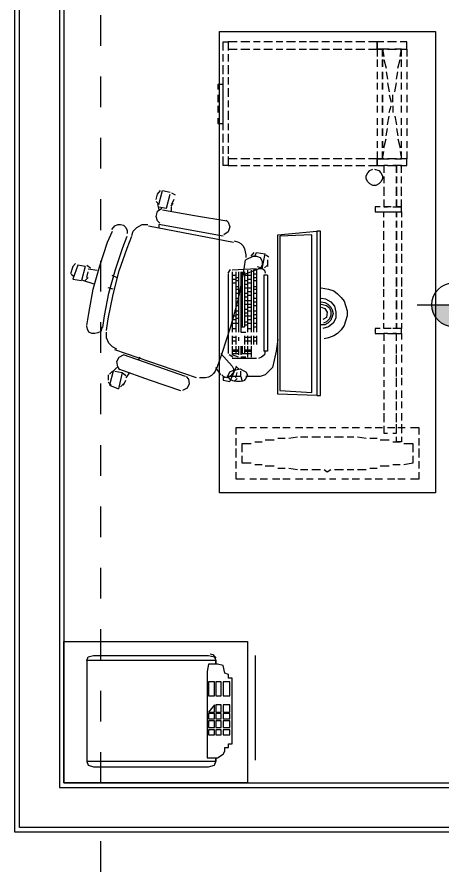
# Model space of a CAD drawing. Header units: metres. Extents: x 349703 to 349913, y 9282546 to 9282694.
# Drawn here: x 349754.849 to 349756.231, y 9282618.232 to 9282621.019 of the extents above; entities that cross this region are included whole.
import ezdxf
from ezdxf.enums import TextEntityAlignment as Align

# ---------------------------------------------------------------- set-up
doc = ezdxf.new("R2010")
doc.units = ezdxf.units.M
doc.header["$LTSCALE"] = 0.25
doc.linetypes.add('01 nivel$0$HIDDEN2', pattern=[0.1875, 0.125, -0.0625])
doc.layers.add('ARQ-FONDO', color=253, linetype='CONTINUOUS', lineweight=9)
doc.styles.add('TM-DIM', font='romans.shx')

# ---------------------------------------------------------------- blocks, each defined once
blk = doc.blocks.new('4H56H6')
at = {"layer": 'ARQ-FONDO', "lineweight": 0}
for points in [[(-115.2012, 105.5872), (-116.7036, 105.5872)], [(-116.7036, 105.5872), (-116.7036, 104.884)], [(-115.2012, 104.884), (-115.2012, 105.5872)], [(-116.6579, 105.5056), (-116.6579, 105.5344)], [(-116.6579, 105.5344), (-116.6364, 105.5344)], [(-116.6244, 105.5344), (-116.6003, 105.5344)], [(-116.6075, 105.5128), (-116.6123, 105.4839)], [(-116.5836, 105.5128), (-116.6075, 105.5128)], [(-116.5883, 105.5344), (-116.5595, 105.5344)], [(-116.5428, 105.5128), (-116.5715, 105.5128)], [(-116.55, 105.5344), (-116.5259, 105.5344)], [(-116.5428, 105.4839), (-116.5428, 105.5128)], [(-116.5139, 105.5344), (-116.4923, 105.5344)], [(-116.4923, 105.5344), (-116.4923, 105.5056)], [(-116.6579, 105.4648), (-116.6579, 105.4888)], [(-116.4923, 105.4888), (-116.4923, 105.4648)], [(-115.638, 105.4936), (-115.6163, 105.4936)], [(-115.638, 105.472), (-115.638, 105.4936)], [(-115.6163, 105.4936), (-115.6163, 105.472)], [(-115.6163, 105.4936), (-115.6163, 105.4767)], [(-115.5924, 105.4936), (-115.6163, 105.4936)], [(-115.5588, 105.4936), (-115.5804, 105.4936)], [(-115.518, 105.4936), (-115.5419, 105.4936)], [(-115.4843, 105.4936), (-115.506, 105.4936)], [(-115.4435, 105.4936), (-115.4652, 105.4936)], [(-115.4076, 105.4936), (-115.4316, 105.4936)], [(-115.3691, 105.4936), (-115.3907, 105.4936)], [(-115.3332, 105.4936), (-115.3571, 105.4936)], [(-115.2924, 105.4936), (-115.3163, 105.4936)], [(-115.2588, 105.4936), (-115.2827, 105.4936)], [(-115.2588, 105.4936), (-115.2348, 105.4936)], [(-115.2588, 105.472), (-115.2588, 105.4936)], [(-115.2588, 105.4767), (-115.2588, 105.4936)], [(-115.2348, 105.4936), (-115.2348, 105.472)], [(-116.6579, 105.4311), (-116.6579, 105.4552)], [(-116.6123, 105.472), (-116.6123, 105.448)], [(-116.538, 105.4767), (-116.538, 105.46)], [(-116.5211, 105.4767), (-116.538, 105.4767)], [(-116.538, 105.448), (-116.538, 105.472)], [(-116.538, 105.46), (-116.5211, 105.46)], [(-116.4803, 105.4767), (-116.5092, 105.4767)], [(-116.5092, 105.448), (-116.5092, 105.46)], [(-116.5092, 105.46), (-116.4851, 105.46)], [(-116.5092, 105.46), (-116.4803, 105.46)], [(-116.4923, 105.4552), (-116.4923, 105.4311)], [(-116.4731, 105.46), (-116.4444, 105.46)], [(-116.4444, 105.4767), (-116.4683, 105.4767)], [(-116.4683, 105.46), (-116.4444, 105.46)], [(-116.4347, 105.46), (-116.4108, 105.46)], [(-116.4059, 105.4767), (-116.4275, 105.4767)], [(-116.4275, 105.46), (-116.4059, 105.46)], [(-116.3987, 105.46), (-116.37, 105.46)], [(-116.37, 105.4767), (-116.3939, 105.4767)], [(-116.3939, 105.46), (-116.37, 105.46)], [(-116.358, 105.46), (-116.3364, 105.46)], [(-116.3291, 105.4767), (-116.3531, 105.4767)], [(-116.3531, 105.46), (-116.3291, 105.46)], [(-116.3244, 105.46), (-116.2955, 105.46)], [(-116.2955, 105.4767), (-116.3195, 105.4767)], [(-116.3195, 105.46), (-116.2955, 105.46)], [(-116.2836, 105.46), (-116.2619, 105.46)], [(-116.2547, 105.4767), (-116.2788, 105.4767)], [(-116.2788, 105.46), (-116.2547, 105.46)], [(-116.25, 105.46), (-116.2211, 105.46)], [(-116.2211, 105.4767), (-116.2427, 105.4767)], [(-116.2427, 105.46), (-116.2211, 105.46)], [(-116.2091, 105.46), (-116.1852, 105.46)], [(-116.1852, 105.4767), (-116.2044, 105.4767)], [(-116.2044, 105.46), (-116.1852, 105.46)], [(-116.1852, 105.4767), (-116.1683, 105.4767)], [(-116.1852, 105.46), (-116.1852, 105.4767)], [(-116.1852, 105.46), (-116.1852, 105.4767)], [(-116.1852, 105.46), (-116.1852, 105.448)], [(-116.1852, 105.4311), (-116.1852, 105.46)], [(-116.1683, 105.4767), (-116.1683, 105.46)], [(-116.1683, 105.4767), (-116.1683, 105.46)], [(-116.1516, 105.4767), (-116.1683, 105.4767)], [(-116.1683, 105.46), (-116.1683, 105.448)], [(-116.1516, 105.46), (-116.1683, 105.46)], [(-116.1683, 105.46), (-116.1516, 105.46)], [(-116.118, 105.4767), (-116.1395, 105.4767)], [(-116.118, 105.46), (-116.1395, 105.46)], [(-116.1395, 105.46), (-116.118, 105.46)], [(-116.0772, 105.4767), (-116.106, 105.4767)], [(-116.0772, 105.46), (-116.106, 105.46)], [(-116.106, 105.46), (-116.0772, 105.46)], [(-116.0411, 105.4767), (-116.0652, 105.4767)], [(-116.0411, 105.46), (-116.0652, 105.46)], [(-116.0652, 105.46), (-116.0411, 105.46)], [(-116.0027, 105.4767), (-116.0316, 105.4767)], [(-116.0027, 105.46), (-116.0316, 105.46)], [(-116.0316, 105.46), (-116.0027, 105.46)], [(-115.9667, 105.4767), (-115.9908, 105.4767)], [(-115.9667, 105.46), (-115.9908, 105.46)], [(-115.9908, 105.46), (-115.9667, 105.46)], [(-115.926, 105.4767), (-115.9547, 105.4767)], [(-115.926, 105.46), (-115.9547, 105.46)], [(-115.9547, 105.46), (-115.926, 105.46)], [(-115.8924, 105.4767), (-115.9163, 105.4767)], [(-115.8924, 105.46), (-115.9163, 105.46)], [(-115.9163, 105.46), (-115.8924, 105.46)], [(-115.8516, 105.4767), (-115.8803, 105.4767)], [(-115.8516, 105.46), (-115.8803, 105.46)], [(-115.8803, 105.46), (-115.8516, 105.46)], [(-115.818, 105.4767), (-115.8396, 105.4767)], [(-115.818, 105.46), (-115.8396, 105.46)], [(-115.8396, 105.46), (-115.818, 105.46)], [(-115.7891, 105.4767), (-115.806, 105.4767)], [(-115.7891, 105.46), (-115.806, 105.46)], [(-115.806, 105.46), (-115.7891, 105.46)], [(-115.7891, 105.4767), (-115.7724, 105.4767)], [(-115.7891, 105.46), (-115.7891, 105.4767)], [(-115.7891, 105.46), (-115.7891, 105.4767)], [(-115.7891, 105.448), (-115.7891, 105.46)], [(-115.7891, 105.4311), (-115.7891, 105.46)], [(-115.7724, 105.4767), (-115.7724, 105.46)], [(-115.7724, 105.46), (-115.7724, 105.4767)], [(-115.7724, 105.4767), (-115.7483, 105.4767)], [(-115.7724, 105.448), (-115.7724, 105.46)], [(-115.7724, 105.46), (-115.7483, 105.46)], [(-115.7483, 105.46), (-115.7724, 105.46)], [(-115.7363, 105.4767), (-115.7075, 105.4767)], [(-115.7363, 105.46), (-115.7075, 105.46)], [(-115.7075, 105.46), (-115.7363, 105.46)], [(-115.6955, 105.4767), (-115.674, 105.4767)], [(-115.6955, 105.46), (-115.674, 105.46)], [(-115.674, 105.46), (-115.6955, 105.46)], [(-115.6619, 105.4767), (-115.638, 105.4767)], [(-115.6619, 105.46), (-115.638, 105.46)], [(-115.638, 105.46), (-115.6619, 105.46)], [(-115.638, 105.4767), (-115.638, 105.46)], [(-115.638, 105.4311), (-115.638, 105.46)], [(-115.638, 105.46), (-115.638, 105.448)], [(-115.6163, 105.4767), (-115.5924, 105.4767)], [(-115.5924, 105.472), (-115.6163, 105.4767)], [(-115.6163, 105.4552), (-115.6163, 105.4767)], [(-115.6163, 105.4767), (-115.5924, 105.4767)], [(-115.6163, 105.46), (-115.6163, 105.4311)], [(-115.5804, 105.4767), (-115.5588, 105.4767)], [(-115.5804, 105.4767), (-115.5588, 105.4767)], [(-115.5516, 105.4648), (-115.5804, 105.472)], [(-115.5419, 105.4767), (-115.518, 105.4767)], [(-115.5419, 105.4767), (-115.518, 105.4767)], [(-115.518, 105.46), (-115.5419, 105.4648)], [(-115.506, 105.4767), (-115.4843, 105.4767)], [(-115.506, 105.4767), (-115.4843, 105.4767)], [(-115.4771, 105.4552), (-115.506, 105.46)], [(-115.4652, 105.4767), (-115.4435, 105.4767)], [(-115.4652, 105.4767), (-115.4435, 105.4767)], [(-115.4316, 105.4767), (-115.4076, 105.4767)], [(-115.4316, 105.4767), (-115.4076, 105.4767)], [(-115.3979, 105.4552), (-115.3691, 105.46)], [(-115.3907, 105.4767), (-115.3691, 105.4767)], [(-115.3907, 105.4767), (-115.3691, 105.4767)], [(-115.3571, 105.4767), (-115.3332, 105.4767)], [(-115.3571, 105.4767), (-115.3332, 105.4767)], [(-115.3571, 105.46), (-115.3332, 105.4648)], [(-115.3212, 105.4648), (-115.2924, 105.472)], [(-115.3163, 105.4767), (-115.2924, 105.4767)], [(-115.3163, 105.4767), (-115.2924, 105.4767)], [(-115.2827, 105.4767), (-115.2588, 105.4767)], [(-115.2827, 105.472), (-115.2588, 105.4767)], [(-115.2827, 105.4767), (-115.2588, 105.4767)], [(-115.2588, 105.4767), (-115.2588, 105.4552)], [(-115.2588, 105.4311), (-115.2588, 105.46)], [(-115.2348, 105.46), (-115.2348, 105.4311)], [(-116.6172, 105.436), (-116.6172, 105.4072)], [(-116.5308, 105.4072), (-116.5308, 105.436)], [(-116.5092, 105.4192), (-116.5092, 105.4311)], [(-116.1852, 105.4311), (-116.1852, 105.4192)], [(-116.1683, 105.4433), (-116.1683, 105.4192)], [(-116.1683, 105.4311), (-116.1683, 105.4192)], [(-115.7891, 105.4192), (-115.7891, 105.4311)], [(-115.7724, 105.4433), (-115.7724, 105.4192)], [(-115.7724, 105.4192), (-115.7724, 105.4311)], [(-115.638, 105.4311), (-115.638, 105.4192)], [(-115.6163, 105.4144), (-115.6163, 105.436)], [(-115.5804, 105.4192), (-115.5516, 105.4264)], [(-115.5419, 105.4264), (-115.518, 105.4311)], [(-115.506, 105.4311), (-115.4771, 105.436)], [(-115.4435, 105.448), (-115.4652, 105.448)], [(-115.4652, 105.436), (-115.4435, 105.4433)], [(-115.4316, 105.448), (-115.4076, 105.448)], [(-115.4076, 105.436), (-115.4316, 105.4433)], [(-115.3691, 105.4311), (-115.3979, 105.436)], [(-115.3332, 105.4264), (-115.3571, 105.4311)], [(-115.2924, 105.4192), (-115.3212, 105.4264)], [(-115.2588, 105.436), (-115.2588, 105.4144)], [(-116.6579, 105.3903), (-116.6579, 105.4144)], [(-116.6244, 105.3975), (-116.6244, 105.3736)], [(-116.5259, 105.3736), (-116.5259, 105.3975)], [(-116.4851, 105.4192), (-116.5092, 105.4192)], [(-116.4923, 105.4144), (-116.4923, 105.3903)], [(-116.4444, 105.4192), (-116.4731, 105.4192)], [(-116.4108, 105.4192), (-116.4347, 105.4192)], [(-116.37, 105.4192), (-116.3987, 105.4192)], [(-116.3364, 105.4192), (-116.358, 105.4192)], [(-116.2955, 105.4192), (-116.3244, 105.4192)], [(-116.2619, 105.4192), (-116.2836, 105.4192)], [(-116.2211, 105.4192), (-116.25, 105.4192)], [(-116.1852, 105.4192), (-116.2091, 105.4192)], [(-116.1852, 105.3903), (-116.1852, 105.4192)], [(-116.1683, 105.4192), (-116.1516, 105.4192)], [(-116.1683, 105.4072), (-116.1683, 105.3903)], [(-116.1395, 105.4192), (-116.118, 105.4192)], [(-116.106, 105.4192), (-116.0772, 105.4192)], [(-116.0652, 105.4192), (-116.0411, 105.4192)], [(-116.0316, 105.4192), (-116.0027, 105.4192)], [(-115.9908, 105.4192), (-115.9667, 105.4192)], [(-115.9547, 105.4192), (-115.926, 105.4192)], [(-115.9163, 105.4192), (-115.8924, 105.4192)], [(-115.8803, 105.4192), (-115.8516, 105.4192)], [(-115.8396, 105.4192), (-115.818, 105.4192)], [(-115.806, 105.4192), (-115.7891, 105.4192)], [(-115.7891, 105.3903), (-115.7891, 105.4192)], [(-115.7483, 105.4192), (-115.7724, 105.4192)], [(-115.7724, 105.4072), (-115.7724, 105.3903)], [(-115.7075, 105.4192), (-115.7363, 105.4192)], [(-115.698, 105.4024), (-115.7027, 105.3928)], [(-115.6907, 105.4096), (-115.698, 105.4024)], [(-115.674, 105.4192), (-115.6955, 105.4192)], [(-115.6811, 105.4144), (-115.6907, 105.4096)], [(-115.6716, 105.4144), (-115.6811, 105.4144)], [(-115.6619, 105.4096), (-115.6716, 105.4144)], [(-115.638, 105.4192), (-115.6619, 105.4192)], [(-115.6547, 105.4024), (-115.6619, 105.4096)], [(-115.6499, 105.388), (-115.6547, 105.4024)], [(-115.6163, 105.4192), (-115.6163, 105.3975), (-115.638, 105.3975), (-115.638, 105.4192)], [(-115.638, 105.3975), (-115.6163, 105.3975)], [(-115.638, 105.3688), (-115.638, 105.3975)], [(-115.6163, 105.4144), (-115.5924, 105.4192)], [(-115.6163, 105.3975), (-115.6163, 105.4144)], [(-115.6163, 105.4144), (-115.5924, 105.4144)], [(-115.5924, 105.4144), (-115.6163, 105.4144)], [(-115.6163, 105.3975), (-115.6163, 105.3688)], [(-115.5924, 105.3975), (-115.6163, 105.3975)], [(-115.5804, 105.4144), (-115.5588, 105.4144)], [(-115.5588, 105.4144), (-115.5804, 105.4144)], [(-115.5588, 105.3975), (-115.5804, 105.3975)], [(-115.5419, 105.4144), (-115.518, 105.4144)], [(-115.518, 105.4144), (-115.5419, 105.4144)], [(-115.518, 105.3975), (-115.5419, 105.3975)], [(-115.506, 105.4144), (-115.4843, 105.4144)], [(-115.4843, 105.4144), (-115.506, 105.4144)], [(-115.4843, 105.3975), (-115.506, 105.3975)], [(-115.4652, 105.4144), (-115.4435, 105.4144)], [(-115.4435, 105.4144), (-115.4652, 105.4144)], [(-115.4435, 105.3975), (-115.4652, 105.3975)], [(-115.4316, 105.4144), (-115.4076, 105.4144)], [(-115.4076, 105.4144), (-115.4316, 105.4144)], [(-115.4076, 105.3975), (-115.4316, 105.3975)], [(-115.3907, 105.4144), (-115.3691, 105.4144)], [(-115.3691, 105.4144), (-115.3907, 105.4144)], [(-115.3691, 105.3975), (-115.3907, 105.3975)], [(-115.3571, 105.4144), (-115.3332, 105.4144)], [(-115.3332, 105.4144), (-115.3571, 105.4144)], [(-115.3332, 105.3975), (-115.3571, 105.3975)], [(-115.3163, 105.4144), (-115.2924, 105.4144)], [(-115.2924, 105.4144), (-115.3163, 105.4144)], [(-115.2924, 105.3975), (-115.3163, 105.3975)], [(-115.2588, 105.4144), (-115.2827, 105.4192)], [(-115.2827, 105.4144), (-115.2588, 105.4144)], [(-115.2588, 105.4144), (-115.2588, 105.3975), (-115.2827, 105.3975)], [(-115.2588, 105.4144), (-115.2827, 105.4144)], [(-115.2348, 105.4192), (-115.2348, 105.3975), (-115.2588, 105.3975), (-115.2588, 105.4192)], [(-115.2588, 105.3975), (-115.2348, 105.3975)], [(-115.2588, 105.3688), (-115.2588, 105.3975)], [(-115.2348, 105.3975), (-115.2348, 105.3688)], [(-116.6579, 105.3569), (-116.6579, 105.3784)], [(-116.4923, 105.3784), (-116.4923, 105.3569)], [(-116.1683, 105.3903), (-116.1852, 105.3903)], [(-115.7724, 105.3903), (-115.7891, 105.3903)], [(-115.7027, 105.3928), (-115.7027, 105.3833)], [(-115.7027, 105.3833), (-115.698, 105.3736)], [(-115.698, 105.3736), (-115.6907, 105.3664)], [(-115.6619, 105.3664), (-115.6547, 105.3736), (-115.6499, 105.3833)], [(-116.6292, 105.3616), (-116.6292, 105.3328)], [(-116.5211, 105.3328), (-116.5259, 105.3616)], [(-115.6907, 105.3664), (-115.6811, 105.3616)], [(-115.6811, 105.3616), (-115.6716, 105.3616)], [(-115.6716, 105.3616), (-115.6619, 105.3664)], [(-115.638, 105.328), (-115.638, 105.3569)], [(-115.6163, 105.3569), (-115.6163, 105.328)], [(-115.2588, 105.328), (-115.2588, 105.3569)], [(-115.2348, 105.3569), (-115.2348, 105.328)], [(-116.6579, 105.316), (-116.6579, 105.34)], [(-116.6292, 105.3208), (-116.6292, 105.2992)], [(-116.5211, 105.2992), (-116.5211, 105.3208)], [(-116.4923, 105.34), (-116.4923, 105.316)], [(-115.638, 105.292), (-115.638, 105.316)], [(-115.6163, 105.316), (-115.6163, 105.292)], [(-115.2588, 105.292), (-115.2588, 105.316)], [(-115.2348, 105.316), (-115.2348, 105.292)], [(-116.6579, 105.2824), (-116.6579, 105.3039)], [(-116.6292, 105.2872), (-116.6292, 105.2583)], [(-116.5211, 105.2583), (-116.5211, 105.2872)], [(-116.4923, 105.3039), (-116.4923, 105.2824)], [(-116.1275, 105.2992), (-116.1444, 105.2944), (-116.1588, 105.2896), (-116.1731, 105.28), (-116.1852, 105.268)], [(-116.1108, 105.2992), (-116.1275, 105.2992)], [(-116.0795, 105.2896), (-116.0939, 105.2944), (-116.1108, 105.2992)], [(-116.0675, 105.28), (-116.0795, 105.2896)], [(-116.6579, 105.2416), (-116.6579, 105.2632)], [(-116.4923, 105.2632), (-116.4923, 105.2416)], [(-116.1852, 105.268), (-116.1924, 105.256)], [(-116.1347, 105.2632), (-116.1516, 105.2536)], [(-116.1252, 105.2632), (-116.1347, 105.2632)], [(-116.1155, 105.2632), (-116.1252, 105.2632)], [(-116.0963, 105.2583), (-116.1155, 105.2632)], [(-116.0819, 105.2464), (-116.0963, 105.2583)], [(-116.0555, 105.268), (-116.0675, 105.28)], [(-116.046, 105.256), (-116.0555, 105.268)], [(-115.638, 105.2536), (-115.638, 105.2824)], [(-115.6163, 105.2824), (-115.6163, 105.2536)], [(-115.2588, 105.2536), (-115.2588, 105.2824)], [(-115.2348, 105.2824), (-115.2348, 105.2536)], [(-116.6292, 105.2464), (-116.6364, 105.2344)], [(-116.6364, 105.2344), (-116.6292, 105.2247)], [(-116.5211, 105.2344), (-116.5211, 105.2464)], [(-116.5211, 105.2247), (-116.5211, 105.2344)], [(-116.1924, 105.256), (-116.1995, 105.2392), (-116.2019, 105.2247)], [(-116.1636, 105.2392), (-116.1683, 105.22)], [(-116.1516, 105.2536), (-116.1636, 105.2392)], [(-116.1516, 105.2369), (-116.1563, 105.2272)], [(-116.1419, 105.2464), (-116.1516, 105.2369)], [(-116.1467, 105.232), (-116.1516, 105.2224)], [(-116.1372, 105.2416), (-116.1467, 105.232)], [(-116.13, 105.2511), (-116.1419, 105.2464)], [(-116.1324, 105.232), (-116.1395, 105.22)], [(-116.1252, 105.2464), (-116.1372, 105.2416)], [(-116.1155, 105.2344), (-116.1324, 105.232)], [(-116.1203, 105.2536), (-116.13, 105.2511)], [(-116.1131, 105.2464), (-116.1252, 105.2464)], [(-116.0988, 105.2464), (-116.1083, 105.2511), (-116.1203, 105.2536)], [(-116.1036, 105.2272), (-116.1155, 105.2344)], [(-116.1011, 105.2416), (-116.1131, 105.2464)], [(-116.0939, 105.232), (-116.1011, 105.2416)], [(-116.0891, 105.2369), (-116.0988, 105.2464)], [(-116.0891, 105.2152), (-116.0939, 105.232)], [(-116.0844, 105.2272), (-116.0891, 105.2369)], [(-116.0724, 105.2296), (-116.0819, 105.2464)], [(-116.0411, 105.2392), (-116.046, 105.256)], [(-116.0363, 105.2152), (-116.0411, 105.2392)], [(-115.638, 105.2175), (-115.638, 105.2416)], [(-115.6163, 105.2416), (-115.6163, 105.2175)], [(-115.2588, 105.2175), (-115.2588, 105.2416)], [(-115.2348, 105.2416), (-115.2348, 105.2175)], [(-116.6579, 105.2056), (-116.6579, 105.2296)], [(-116.6292, 105.2128), (-116.6292, 105.1841)], [(-116.5211, 105.1841), (-116.5211, 105.2128)], [(-116.4923, 105.2296), (-116.4923, 105.2056)], [(-116.3867, 105.2008), (-116.3867, 105.2128)], [(-116.3867, 105.2128), (-115.8516, 105.2128), (-115.8516, 105.2008)], [(-116.1563, 105.2272), (-116.1563, 105.2152)], [(-116.0988, 105.2152), (-116.1036, 105.2272)], [(-116.0819, 105.2152), (-116.0844, 105.2272)], [(-116.0699, 105.2152), (-116.0724, 105.2296)], [(-115.638, 105.1768), (-115.638, 105.2056)], [(-115.6163, 105.2056), (-115.6163, 105.1768)], [(-115.2588, 105.1768), (-115.2588, 105.2056)], [(-115.2348, 105.2056), (-115.2348, 105.1768)], [(-116.6579, 105.1672), (-116.6579, 105.1888)], [(-116.4923, 105.1888), (-116.4923, 105.1672)], [(-116.3867, 105.2008), (-116.3819, 105.0736)], [(-115.8516, 105.2008), (-116.3867, 105.2008)], [(-115.8516, 105.2008), (-116.3867, 105.2008)], [(-116.3772, 105.1841), (-115.8635, 105.1841)], [(-116.37, 105.0808), (-116.3772, 105.1841)], [(-115.8635, 105.1841), (-115.8683, 105.0808)], [(-115.8635, 105.0736), (-115.8516, 105.2008)], [(-116.6579, 105.1311), (-116.6579, 105.1552)], [(-116.6292, 105.172), (-116.6292, 105.148)], [(-116.5211, 105.148), (-116.5211, 105.172)], [(-116.4923, 105.1552), (-116.4923, 105.1311)], [(-115.638, 105.1432), (-115.638, 105.1672)], [(-115.6163, 105.1672), (-115.6163, 105.1432)], [(-115.2588, 105.1432), (-115.2588, 105.1672)], [(-115.2348, 105.1672), (-115.2348, 105.1432)], [(-116.6292, 105.1383), (-116.6244, 105.1096)], [(-116.5259, 105.1096), (-116.5211, 105.1383)], [(-115.638, 105.1024), (-115.638, 105.1311)], [(-115.6163, 105.1311), (-115.6163, 105.1024)], [(-115.2588, 105.1024), (-115.2588, 105.1311)], [(-115.2348, 105.1311), (-115.2348, 105.1024)], [(-116.6579, 105.0905), (-116.6579, 105.1144)], [(-116.6244, 105.0977), (-116.6244, 105.0736)], [(-116.5259, 105.0736), (-116.5259, 105.0977)], [(-116.4923, 105.1144), (-116.4923, 105.0905)], [(-116.6579, 105.0568), (-116.6579, 105.0808)], [(-116.4923, 105.0808), (-116.4923, 105.0568)], [(-116.3819, 105.0736), (-115.8635, 105.0736)], [(-115.8683, 105.0808), (-116.37, 105.0808)], [(-116.2044, 105.0736), (-116.2427, 105.0688), (-116.2716, 105.0616)], [(-115.638, 105.0688), (-115.638, 105.0905)], [(-115.6163, 105.0905), (-115.6163, 105.0688)], [(-115.2588, 105.0688), (-115.2588, 105.0905)], [(-115.2348, 105.0905), (-115.2348, 105.0688)], [(-116.6579, 105.016), (-116.6579, 105.04)], [(-116.6172, 105.0616), (-116.6172, 105.0328)], [(-116.5308, 105.0328), (-116.5308, 105.0616)], [(-116.4923, 105.04), (-116.4923, 105.016)], [(-116.3075, 105.0447), (-116.3195, 105.0328)], [(-116.2955, 105.0568), (-116.3075, 105.0447)], [(-116.2716, 105.0616), (-116.2955, 105.0568)], [(-116.2427, 105.04), (-116.2427, 105.028)], [(-115.9955, 105.04), (-116.2427, 105.04)], [(-115.9955, 105.04), (-115.9955, 105.028)], [(-115.9619, 105.04), (-115.9716, 105.0304)], [(-115.9452, 105.04), (-115.9667, 105.04)], [(-115.9283, 105.0352), (-115.9355, 105.0447)], [(-115.638, 105.028), (-115.638, 105.0568)], [(-115.6163, 105.0568), (-115.6163, 105.028)], [(-115.2588, 105.028), (-115.2588, 105.0568)], [(-115.2348, 105.0568), (-115.2348, 105.028)], [(-116.6123, 105.0232), (-116.6123, 104.9992)], [(-116.538, 104.9992), (-116.538, 105.0232)], [(-116.3195, 105.0328), (-116.3244, 105.016)], [(-116.3244, 105.016), (-116.3244, 104.9872)], [(-116.2619, 105.0208), (-116.2667, 105.0113)], [(-116.2547, 105.0304), (-116.2619, 105.0208)], [(-116.2403, 105.0328), (-116.2547, 105.0304)], [(-115.9955, 105.028), (-116.2427, 105.028)], [(-115.9955, 104.9583), (-115.9739, 105.0113)], [(-115.9788, 105.0304), (-115.9883, 105.0328)], [(-115.9716, 105.0208), (-115.9788, 105.0304)], [(-115.9739, 105.0232), (-115.926, 105.0328)], [(-115.9619, 105.0232), (-115.9739, 105.016)], [(-115.9739, 105.0232), (-115.9739, 105.0113)], [(-115.9667, 105.0064), (-115.9716, 105.0208)], [(-115.9499, 105.0232), (-115.9619, 105.0232)], [(-115.9332, 105.0041), (-115.938, 105.016), (-115.9499, 105.0232)], [(-115.9211, 105.0041), (-115.926, 105.0328)], [(-115.638, 104.9944), (-115.638, 105.016)], [(-115.6163, 105.016), (-115.6163, 104.9944)], [(-115.2588, 104.9944), (-115.2588, 105.016)], [(-115.2348, 105.016), (-115.2348, 104.9944)], [(-116.6579, 104.9824), (-116.6579, 105.0041)], [(-116.6075, 104.9872), (-116.6075, 104.9583)], [(-116.5428, 104.9583), (-116.5428, 104.9872)], [(-116.4923, 105.0041), (-116.4923, 104.9824)], [(-116.3244, 104.9872), (-116.3244, 104.9704)], [(-116.2667, 105.0041), (-116.2667, 104.9249)], [(-116.2259, 104.9872), (-116.2619, 104.9872)], [(-116.25, 104.9752), (-116.25, 104.9872)], [(-116.2427, 104.9752), (-116.2427, 104.9872)], [(-116.238, 104.9752), (-116.238, 104.9872)], [(-116.1924, 105.0041), (-116.2211, 105.0041)], [(-116.1924, 104.9944), (-116.2211, 104.9944)], [(-116.1924, 104.9872), (-116.2211, 104.9872)], [(-116.2091, 104.9944), (-116.2091, 105.0041)], [(-116.2091, 104.9752), (-116.2091, 104.9872)], [(-116.1972, 104.9944), (-116.1972, 105.0041)], [(-116.1972, 104.9752), (-116.1972, 104.9872)], [(-115.9788, 105.0041), (-116.1803, 105.0041)], [(-115.9788, 104.9944), (-116.1803, 104.9944)], [(-115.9788, 104.9872), (-116.1803, 104.9872)], [(-116.1683, 104.9752), (-116.1683, 104.9872)], [(-116.1636, 104.9944), (-116.1636, 105.0041)], [(-116.1516, 104.9944), (-116.1516, 105.0041)], [(-116.1516, 104.9752), (-116.1516, 104.9872)], [(-116.1395, 104.9752), (-116.1395, 104.9872)], [(-116.1347, 104.9944), (-116.1347, 105.0041)], [(-116.1275, 104.9752), (-116.1275, 104.9872)], [(-116.1227, 104.9944), (-116.1227, 105.0041)], [(-116.1108, 104.9944), (-116.1108, 105.0041)], [(-116.1108, 104.9752), (-116.1108, 104.9872)], [(-116.0988, 104.9752), (-116.0988, 104.9872)], [(-116.0939, 104.9944), (-116.0939, 105.0041)], [(-116.0891, 104.9752), (-116.0891, 104.9872)], [(-116.0819, 104.9944), (-116.0819, 105.0041)], [(-116.0772, 104.9752), (-116.0772, 104.9872)], [(-116.0699, 104.9944), (-116.0699, 105.0041)], [(-116.0603, 104.9752), (-116.0603, 104.9872)], [(-116.0531, 104.9944), (-116.0531, 105.0041)], [(-116.0483, 104.9752), (-116.0483, 104.9872)], [(-116.0411, 104.9944), (-116.0411, 105.0041)], [(-116.0363, 104.9752), (-116.0363, 104.9872)], [(-116.0316, 104.9944), (-116.0316, 105.0041)], [(-116.0196, 104.9752), (-116.0196, 104.9872)], [(-116.0124, 104.9944), (-116.0124, 105.0041)], [(-116.0075, 104.9752), (-116.0075, 104.9872)], [(-116.0027, 104.9944), (-116.0027, 105.0041)], [(-115.9955, 104.9752), (-115.9955, 104.9872)], [(-115.9908, 104.9944), (-115.9908, 105.0041)], [(-115.9788, 105.0041), (-115.9788, 104.9944)], [(-115.9739, 105.0041), (-115.9788, 104.9249)], [(-115.9332, 104.9944), (-115.9452, 104.9704)], [(-115.9332, 104.9944), (-115.9332, 105.0041)], [(-115.9332, 104.9992), (-115.9211, 105.0041)], [(-115.9332, 104.9872), (-115.9211, 104.9968)], [(-115.638, 104.9536), (-115.638, 104.9824)], [(-115.6163, 104.9824), (-115.6163, 104.9536)], [(-115.2588, 104.9536), (-115.2588, 104.9824)], [(-115.2348, 104.9824), (-115.2348, 104.9536)], [(-116.6579, 104.9368), (-116.6579, 104.9655)], [(-116.6075, 104.9583), (-116.5836, 104.9583)], [(-116.5715, 104.9583), (-116.5428, 104.9583)], [(-116.4923, 104.9655), (-116.4923, 104.9368)], [(-116.3387, 104.9632), (-116.3411, 104.9513)], [(-116.3244, 104.9536), (-116.3411, 104.9583)], [(-116.3316, 104.9704), (-116.3387, 104.9632)], [(-116.3195, 104.9752), (-116.3316, 104.9704)], [(-116.3244, 104.9536), (-116.3244, 104.908)], [(-116.3244, 104.9536), (-116.3075, 104.9536)], [(-116.3052, 104.9608), (-116.31, 104.9704), (-116.3195, 104.9752)], [(-116.3003, 104.9513), (-116.3052, 104.9608)], [(-116.2259, 104.9752), (-116.2619, 104.9752)], [(-116.2259, 104.9752), (-116.2619, 104.9752)], [(-116.2619, 104.9704), (-116.2619, 104.9536)], [(-116.2259, 104.9536), (-116.2547, 104.9536)], [(-116.25, 104.9536), (-116.25, 104.9752)], [(-116.2259, 104.9655), (-116.25, 104.9655)], [(-116.2259, 104.9583), (-116.25, 104.9583)], [(-116.2427, 104.9655), (-116.2427, 104.9752)], [(-116.238, 104.9655), (-116.238, 104.9752)], [(-116.1924, 104.9752), (-116.2211, 104.9752)], [(-116.1924, 104.9752), (-116.2211, 104.9752)], [(-116.1924, 104.9655), (-116.2211, 104.9655)], [(-116.2091, 104.9655), (-116.2091, 104.9752)], [(-116.1972, 104.9655), (-116.1972, 104.9752)], [(-115.9788, 104.9752), (-116.1803, 104.9752)], [(-115.9788, 104.9752), (-116.1803, 104.9752)], [(-116.1803, 104.9536), (-116.1803, 104.9704)], [(-115.9836, 104.9536), (-116.1803, 104.9536)], [(-116.1636, 104.9536), (-116.1636, 104.9655)], [(-115.9836, 104.9655), (-116.1636, 104.9655)], [(-115.9836, 104.9583), (-116.1636, 104.9583)], [(-116.1563, 104.9655), (-116.1563, 104.9752)], [(-116.1467, 104.9655), (-116.1467, 104.9752)], [(-116.1275, 104.9655), (-116.1275, 104.9752)], [(-116.118, 104.9655), (-116.118, 104.9752)], [(-116.106, 104.9655), (-116.106, 104.9752)], [(-116.0891, 104.9655), (-116.0891, 104.9752)], [(-116.0772, 104.9655), (-116.0772, 104.9752)], [(-115.9883, 104.9608), (-116.0772, 104.944)], [(-116.0652, 104.9655), (-116.0652, 104.9752)], [(-116.0531, 104.9655), (-116.0531, 104.9752)], [(-116.0363, 104.9655), (-116.0363, 104.9752)], [(-116.0244, 104.9655), (-116.0244, 104.9752)], [(-116.0124, 104.9655), (-116.0124, 104.9752)], [(-115.9955, 104.9655), (-115.9955, 104.9752)], [(-115.9452, 104.968), (-115.9883, 104.9608)], [(-115.9283, 104.9704), (-115.938, 104.9704)], [(-115.9188, 104.968), (-115.9283, 104.9704)], [(-115.9091, 104.9655), (-115.9188, 104.968)], [(-115.8996, 104.9608), (-115.9091, 104.9655)], [(-115.8924, 104.9536), (-115.8996, 104.9608)], [(-115.8875, 104.9464), (-115.8924, 104.9536)], [(-116.6364, 104.9368), (-116.6579, 104.9368)], [(-116.6003, 104.9368), (-116.6244, 104.9368)], [(-116.5595, 104.9368), (-116.5883, 104.9368)], [(-116.5259, 104.9368), (-116.55, 104.9368)], [(-116.4923, 104.9368), (-116.5139, 104.9368)], [(-116.3411, 104.9513), (-116.3411, 104.9392)], [(-116.3316, 104.9416), (-116.3411, 104.9319)], [(-116.3411, 104.9392), (-116.3387, 104.9272)], [(-116.2955, 104.9368), (-116.3411, 104.9177)], [(-116.3387, 104.9272), (-116.3339, 104.9177)], [(-116.3291, 104.9368), (-116.3123, 104.9416)], [(-116.3123, 104.9296), (-116.3244, 104.9177)], [(-116.3003, 104.9296), (-116.3123, 104.9296)], [(-116.31, 104.9177), (-116.3052, 104.9272)], [(-116.3052, 104.9272), (-116.3027, 104.9368), (-116.3003, 104.9513)], [(-116.2908, 104.9368), (-116.3003, 104.9464)], [(-116.2908, 104.9249), (-116.3003, 104.9296)], [(-116.25, 104.8888), (-116.2908, 104.9249)], [(-116.2619, 104.9464), (-116.2547, 104.9249)], [(-116.2619, 104.9272), (-116.2547, 104.9152)], [(-116.2259, 104.9464), (-116.2547, 104.9464)], [(-116.2259, 104.9249), (-116.2547, 104.9249)], [(-116.25, 104.9249), (-116.25, 104.9464)], [(-116.2259, 104.9368), (-116.25, 104.9368)], [(-116.2259, 104.9368), (-116.25, 104.9368)], [(-116.2427, 104.9368), (-116.2427, 104.9464)], [(-116.2427, 104.9249), (-116.2427, 104.9368)], [(-116.238, 104.9368), (-116.238, 104.9464)], [(-116.238, 104.9249), (-116.238, 104.9368)], [(-116.1924, 104.9368), (-116.2211, 104.9368)], [(-116.1924, 104.9249), (-116.2211, 104.9249)], [(-116.1972, 104.9464), (-116.2091, 104.9464)], [(-116.2091, 104.9249), (-116.2091, 104.9368)], [(-116.1972, 104.9368), (-116.2091, 104.9368)], [(-116.1972, 104.9249), (-116.1972, 104.9368)], [(-115.9836, 104.9464), (-116.1803, 104.9464)], [(-115.9836, 104.9368), (-116.1803, 104.9368)], [(-115.9836, 104.9368), (-116.1803, 104.9368)], [(-115.9836, 104.9249), (-116.1803, 104.9249)], [(-116.1683, 104.9249), (-116.1683, 104.9368)], [(-116.0772, 104.944), (-116.1636, 104.92)], [(-116.1516, 104.9368), (-116.1516, 104.9464)], [(-116.1516, 104.9249), (-116.1516, 104.9368)], [(-116.1395, 104.9249), (-116.1395, 104.9368)], [(-116.1347, 104.9368), (-116.1347, 104.9464)], [(-116.1275, 104.9249), (-116.1275, 104.9368)], [(-116.1227, 104.9368), (-116.1227, 104.9464)], [(-116.1108, 104.9368), (-116.1108, 104.9464)], [(-116.0939, 104.9368), (-116.0939, 104.9464)], [(-116.0819, 104.9368), (-116.0819, 104.9464)], [(-116.0699, 104.9368), (-116.0699, 104.9464)], [(-116.0531, 104.9368), (-116.0531, 104.9464)], [(-116.0411, 104.9368), (-116.0411, 104.9464)], [(-116.0316, 104.9368), (-116.0316, 104.9464)], [(-116.0196, 104.9249), (-116.0196, 104.9368)], [(-116.0124, 104.9368), (-116.0124, 104.9464)], [(-116.0075, 104.9249), (-116.0075, 104.9368)], [(-116.0027, 104.9368), (-116.0027, 104.9464)], [(-115.9955, 104.9249), (-115.9955, 104.9368)], [(-115.8827, 104.9319), (-115.8875, 104.9464)], [(-115.8347, 104.6536), (-115.8875, 104.9296)], [(-115.638, 104.9128), (-115.638, 104.9416)], [(-115.6163, 104.9416), (-115.6163, 104.9128)], [(-115.2588, 104.9128), (-115.2588, 104.9416)], [(-115.2348, 104.9416), (-115.2348, 104.9128)], [(-116.3364, 104.896), (-116.3411, 104.9177)], [(-116.3244, 104.896), (-116.3364, 104.896)], [(-116.3339, 104.9177), (-116.3244, 104.9128)], [(-116.3244, 104.9177), (-116.3291, 104.908)], [(-116.3291, 104.908), (-116.3244, 104.896)], [(-116.3291, 104.9008), (-116.3195, 104.8913)], [(-116.3219, 104.9128), (-116.31, 104.9177)], [(-116.1636, 104.92), (-116.25, 104.8913)], [(-115.9908, 104.9128), (-116.25, 104.9128)], [(-115.9883, 104.9128), (-115.9763, 104.92)], [(-115.8683, 104.896), (-115.8299, 104.6872)], [(-115.8539, 104.9128), (-115.8635, 104.8985)], [(-115.8371, 104.9177), (-115.8539, 104.9128)], [(-115.8227, 104.9128), (-115.8371, 104.9177)], [(-115.8155, 104.9055), (-115.8227, 104.9128)], [(-115.8011, 104.8024), (-115.818, 104.908)], [(-115.638, 104.9128), (-115.638, 104.896)], [(-115.6091, 104.9128), (-115.638, 104.9128)], [(-115.6163, 104.9128), (-115.638, 104.9128)], [(-115.638, 104.896), (-115.6091, 104.896)], [(-115.5755, 104.9128), (-115.5996, 104.9128)], [(-115.5996, 104.896), (-115.5755, 104.896)], [(-115.5347, 104.9128), (-115.5635, 104.9128)], [(-115.5635, 104.896), (-115.5347, 104.896)], [(-115.5012, 104.9128), (-115.5227, 104.9128)], [(-115.5227, 104.896), (-115.5012, 104.896)], [(-115.5012, 104.8791), (-115.5012, 104.896)], [(-115.5012, 104.896), (-115.4771, 104.896)], [(-115.4604, 104.9128), (-115.4891, 104.9128)], [(-115.4891, 104.896), (-115.4604, 104.896)], [(-115.4652, 104.896), (-115.4363, 104.896)], [(-115.4268, 104.9128), (-115.4483, 104.9128)], [(-115.4483, 104.896), (-115.4268, 104.896)], [(-115.4363, 104.896), (-115.4076, 104.896)], [(-115.386, 104.9128), (-115.4148, 104.9128)], [(-115.4148, 104.896), (-115.386, 104.896)], [(-115.3979, 104.896), (-115.374, 104.896)], [(-115.3499, 104.9128), (-115.374, 104.9128)], [(-115.374, 104.896), (-115.3499, 104.896)], [(-115.374, 104.896), (-115.374, 104.8791)], [(-115.3115, 104.9128), (-115.3404, 104.9128)], [(-115.3404, 104.896), (-115.3115, 104.896)], [(-115.2755, 104.9128), (-115.2996, 104.9128)], [(-115.2996, 104.896), (-115.2755, 104.896)], [(-115.2348, 104.9128), (-115.2635, 104.9128)], [(-115.2635, 104.896), (-115.2348, 104.896)], [(-115.2348, 104.9128), (-115.2588, 104.9128)], [(-115.2348, 104.896), (-115.2348, 104.9128)], [(-116.7036, 104.884), (-115.2012, 104.884)], [(-116.3075, 104.8696), (-116.3147, 104.8649), (-116.3219, 104.8577)], [(-116.3195, 104.8888), (-116.2955, 104.8719)], [(-116.2931, 104.8768), (-116.3075, 104.8696)], [(-116.25, 104.8913), (-116.2931, 104.8768)], [(-115.4843, 104.8791), (-115.5012, 104.8791)], [(-115.4435, 104.8791), (-115.4652, 104.8791)], [(-115.4076, 104.8791), (-115.4316, 104.8791)], [(-115.374, 104.8791), (-115.3907, 104.8791)], [(-116.3267, 104.848), (-116.3291, 104.8385)], [(-116.3219, 104.8577), (-116.3267, 104.848)], [(-116.3291, 104.8385), (-116.3291, 104.8288), (-116.3291, 104.8191)], [(-116.3483, 104.7855), (-116.3628, 104.7785)], [(-116.3339, 104.7832), (-116.3483, 104.7855)], [(-116.3291, 104.8096), (-116.238, 104.5432)], [(-115.7819, 104.6991), (-115.8011, 104.8024)], [(-116.3628, 104.7785), (-116.37, 104.764)], [(-116.3364, 104.6585), (-116.37, 104.7568)], [(-116.3244, 104.776), (-116.3339, 104.7832)], [(-116.3244, 104.7736), (-116.2547, 104.5721)], [(-115.7604, 104.7327), (-115.7699, 104.7257)], [(-115.7483, 104.7352), (-115.7652, 104.728)], [(-115.7268, 104.728), (-115.7339, 104.74)], [(-115.7891, 104.728), (-115.7724, 104.728)], [(-115.7771, 104.7113), (-115.7316, 104.7232)], [(-115.7724, 104.6872), (-115.7771, 104.7113)], [(-115.7196, 104.6991), (-115.7244, 104.7232)], [(-115.8299, 104.6872), (-115.8396, 104.6872)], [(-115.8252, 104.6896), (-115.818, 104.6824)], [(-115.818, 104.6824), (-115.8035, 104.6776)], [(-115.8035, 104.6776), (-115.7868, 104.6824)], [(-115.7868, 104.6824), (-115.7771, 104.6968)], [(-115.7652, 104.6824), (-115.7819, 104.6872)], [(-115.7652, 104.6872), (-115.7196, 104.6991)], [(-115.7652, 104.6872), (-115.7555, 104.6776)], [(-115.7483, 104.6776), (-115.7316, 104.6824)], [(-115.7316, 104.6824), (-115.7196, 104.6921)], [(-116.3003, 104.5552), (-116.3364, 104.6585)], [(-115.8516, 104.6032), (-115.8396, 104.6152), (-115.8299, 104.6321), (-115.8299, 104.6512)], [(-116.2619, 104.6249), (-116.2716, 104.62)], [(-116.3123, 104.5912), (-116.3291, 104.5793)], [(-115.9811, 104.5576), (-115.9067, 104.584), (-115.8683, 104.5985)], [(-115.866, 104.5985), (-115.8516, 104.6032)], [(-116.3123, 104.5672), (-116.3652, 104.5552)], [(-116.3483, 104.5721), (-116.358, 104.5624)], [(-116.3531, 104.5721), (-116.3364, 104.5793)], [(-116.3123, 104.5672), (-116.3219, 104.5793)], [(-116.3075, 104.5432), (-116.3123, 104.5672)], [(-116.2619, 104.5576), (-116.2547, 104.5721)], [(-115.9763, 104.5457), (-115.9044, 104.5696)], [(-115.9044, 104.5696), (-115.8683, 104.584)], [(-115.8491, 104.584), (-115.8588, 104.584)], [(-115.8396, 104.5793), (-115.8491, 104.584)], [(-115.8324, 104.5721), (-115.8396, 104.5793)], [(-115.8299, 104.5624), (-115.8324, 104.5721)], [(-115.8299, 104.5529), (-115.8299, 104.5624)], [(-116.3531, 104.5263), (-116.3652, 104.5552)], [(-116.3075, 104.5385), (-116.3531, 104.5263)], [(-116.3172, 104.5263), (-116.3075, 104.536)], [(-116.3075, 104.5385), (-116.2955, 104.5504)], [(-116.3027, 104.56), (-116.2931, 104.5529)], [(-116.2931, 104.5529), (-116.2764, 104.5504)], [(-116.2764, 104.5504), (-116.2619, 104.5576)], [(-116.2355, 104.5504), (-116.2283, 104.536)], [(-116.2283, 104.536), (-116.2163, 104.524)], [(-116.1372, 104.5216), (-116.058, 104.5385)], [(-116.058, 104.5385), (-115.9811, 104.5576)], [(-116.0531, 104.524), (-115.9763, 104.5457)], [(-116.0411, 104.5385), (-116.0363, 104.5216)], [(-115.9955, 104.5336), (-116.0027, 104.5504)], [(-115.8875, 104.5193), (-115.8516, 104.536)], [(-115.8468, 104.5336), (-115.8347, 104.5432)], [(-115.8347, 104.5432), (-115.8299, 104.5529)], [(-116.3531, 104.5312), (-116.3436, 104.5216)], [(-116.3195, 104.5216), (-116.3364, 104.5216)], [(-116.2163, 104.524), (-116.1995, 104.5168)], [(-116.1995, 104.5168), (-116.1803, 104.5168)], [(-116.1755, 104.5168), (-116.1372, 104.5216)], [(-116.1659, 104.5048), (-116.1275, 104.5096)], [(-116.1275, 104.5096), (-116.0531, 104.524)], [(-115.9644, 104.4952), (-115.8875, 104.5193)], [(-116.1827, 104.488), (-116.1852, 104.4785)], [(-116.1852, 104.4785), (-116.1852, 104.4688)], [(-116.178, 104.4976), (-116.1827, 104.488)], [(-116.1636, 104.5024), (-116.178, 104.4976)], [(-116.0411, 104.4736), (-115.9644, 104.4952)], [(-115.9739, 104.4568), (-115.9788, 104.4857)], [(-116.1852, 104.4688), (-116.1803, 104.4593)], [(-116.1803, 104.4593), (-116.1708, 104.4544), (-116.1611, 104.4521)], [(-116.1588, 104.4521), (-116.1203, 104.4593)], [(-116.1203, 104.4593), (-116.0411, 104.4736)], [(-116.0244, 104.476), (-116.0124, 104.4399)], [(-116.0027, 104.4568), (-116.0124, 104.4472)], [(-116.0027, 104.4521), (-115.9836, 104.4568)], [(-115.9619, 104.4521), (-115.9716, 104.464)], [(-115.9667, 104.4472), (-116.0124, 104.4352)], [(-116.0075, 104.4065), (-116.0124, 104.4352)], [(-115.9619, 104.4232), (-116.0075, 104.4065)], [(-115.9667, 104.4472), (-115.9619, 104.4232)], [(-116.0003, 104.4112), (-115.9931, 104.4016)], [(-115.9667, 104.4065), (-115.9908, 104.3993)], [(-115.9667, 104.4065), (-115.9572, 104.416)]]:
    blk.add_lwpolyline(points, dxfattribs=at)
blk = doc.blocks.new('SZRTHHT')
at = {"layer": 'ARQ-FONDO', "lineweight": 0}
for points in [[(-114.6251, 104.7521), (-114.966, 104.7521)], [(-114.5795, 104.728), (-115.0404, 104.728)], [(-115.0404, 104.728), (-115.0404, 104.1304), (-114.5795, 104.1304)], [(-114.5795, 104.1304), (-114.5795, 104.728)], [(-114.9132, 104.6657), (-114.9132, 104.6776)], [(-114.9132, 104.6776), (-114.9012, 104.6776)], [(-114.9012, 104.6776), (-114.8843, 104.6776)], [(-114.8843, 104.6776), (-114.8028, 104.6776)], [(-114.8028, 104.6776), (-114.7236, 104.6776)], [(-114.7236, 104.6776), (-114.6995, 104.6776)], [(-114.6995, 104.6776), (-114.6995, 104.6657), (-114.6876, 104.6657)], [(-114.9587, 104.608), (-114.9587, 104.6296), (-114.9468, 104.6488)], [(-114.9468, 104.6488), (-114.9371, 104.6536)], [(-114.9371, 104.6536), (-114.9251, 104.6536)], [(-114.9251, 104.6536), (-114.9251, 104.6657)], [(-114.9251, 104.6657), (-114.9132, 104.6657)], [(-114.8843, 104.6704), (-114.8676, 104.6704)], [(-114.8843, 104.6488), (-114.8843, 104.6704)], [(-114.8676, 104.6488), (-114.8843, 104.6488)], [(-114.8676, 104.6704), (-114.8676, 104.6488)], [(-114.8604, 104.6704), (-114.8387, 104.6704)], [(-114.8604, 104.6488), (-114.8604, 104.6704)], [(-114.8387, 104.6488), (-114.8604, 104.6488)], [(-114.8387, 104.6704), (-114.8387, 104.6488)], [(-114.8315, 104.6704), (-114.8148, 104.6704)], [(-114.8148, 104.6488), (-114.8315, 104.6488), (-114.8315, 104.6704)], [(-114.8148, 104.6704), (-114.8148, 104.6488)], [(-114.81, 104.6704), (-114.7859, 104.6704)], [(-114.81, 104.6488), (-114.81, 104.6704)], [(-114.7859, 104.6488), (-114.81, 104.6488)], [(-114.7859, 104.6704), (-114.7859, 104.6488)], [(-114.7571, 104.6704), (-114.7115, 104.6704)], [(-114.7115, 104.6704), (-114.7115, 104.6488), (-114.7571, 104.6488)], [(-114.7571, 104.6488), (-114.7571, 104.6704)], [(-114.6876, 104.6657), (-114.6828, 104.6536)], [(-114.6828, 104.6536), (-114.6587, 104.6488)], [(-114.6587, 104.6488), (-114.654, 104.6296)], [(-114.9876, 104.2265), (-114.9876, 104.5624), (-114.9876, 104.6008), (-114.9828, 104.62)], [(-114.9828, 104.62), (-114.9707, 104.6249)], [(-114.9587, 104.6249), (-114.9707, 104.6249)], [(-114.9707, 104.6249), (-114.9707, 104.5721)], [(-114.9707, 104.6249), (-114.9587, 104.6249)], [(-114.8843, 104.6416), (-114.8676, 104.6416)], [(-114.8843, 104.6249), (-114.8843, 104.6416)], [(-114.8676, 104.6249), (-114.8843, 104.6249)], [(-114.8843, 104.62), (-114.8676, 104.62)], [(-114.8843, 104.6008), (-114.8843, 104.62)], [(-114.8676, 104.6416), (-114.8676, 104.6249)], [(-114.8676, 104.62), (-114.8676, 104.6008)], [(-114.8604, 104.6416), (-114.8387, 104.6416)], [(-114.8604, 104.6249), (-114.8604, 104.6416)], [(-114.8387, 104.6249), (-114.8604, 104.6249)], [(-114.8604, 104.62), (-114.8387, 104.62), (-114.8387, 104.6008)], [(-114.8604, 104.6008), (-114.8604, 104.62)], [(-114.8387, 104.6416), (-114.8387, 104.6249)], [(-114.8315, 104.6416), (-114.8148, 104.6416)], [(-114.8315, 104.6249), (-114.8315, 104.6416)], [(-114.8148, 104.6249), (-114.8315, 104.6249)], [(-114.8315, 104.62), (-114.8148, 104.62)], [(-114.8315, 104.6008), (-114.8315, 104.62)], [(-114.8148, 104.6416), (-114.8148, 104.6249)], [(-114.8148, 104.62), (-114.8148, 104.6008)], [(-114.81, 104.6416), (-114.7859, 104.6416)], [(-114.81, 104.6249), (-114.81, 104.6416)], [(-114.7859, 104.6249), (-114.81, 104.6249)], [(-114.81, 104.62), (-114.7859, 104.62)], [(-114.7859, 104.62), (-114.81, 104.6008), (-114.81, 104.62)], [(-114.7859, 104.6416), (-114.7859, 104.6249)], [(-114.7571, 104.6416), (-114.7115, 104.6416)], [(-114.7571, 104.6249), (-114.7571, 104.6416)], [(-114.7115, 104.6249), (-114.7571, 104.6249)], [(-114.7571, 104.62), (-114.7115, 104.62)], [(-114.7571, 104.6008), (-114.7571, 104.62)], [(-114.7115, 104.6416), (-114.7115, 104.6249)], [(-114.7115, 104.62), (-114.7115, 104.6008)], [(-114.654, 104.6296), (-114.654, 104.6008)], [(-114.642, 104.6249), (-114.654, 104.6249)], [(-114.654, 104.6249), (-114.642, 104.6249)], [(-114.654, 104.6249), (-114.642, 104.6249)], [(-114.642, 104.6249), (-114.654, 104.6249)], [(-114.642, 104.6249), (-114.642, 104.2048)], [(-114.642, 104.6249), (-114.642, 104.5721)], [(-114.63, 104.62), (-114.642, 104.6249)], [(-114.6204, 104.6057), (-114.6228, 104.6152), (-114.6348, 104.6249)], [(-114.6251, 104.2265), (-114.6251, 104.5624), (-114.6251, 104.6008), (-114.63, 104.62)], [(-114.9587, 104.596), (-114.9587, 104.608)], [(-114.9299, 104.596), (-114.9587, 104.596)], [(-114.7068, 104.596), (-114.8148, 104.596), (-114.9299, 104.596)], [(-114.8676, 104.6008), (-114.8843, 104.6008)], [(-114.8387, 104.6008), (-114.8604, 104.6008)], [(-114.8148, 104.6008), (-114.8315, 104.6008)], [(-114.7115, 104.6008), (-114.7571, 104.6008)], [(-114.6779, 104.596), (-114.7068, 104.596)], [(-114.654, 104.6008), (-114.6779, 104.596)], [(-114.6251, 104.2265), (-114.6251, 104.6008)], [(-114.9707, 104.5721), (-114.9707, 104.4808)], [(-114.642, 104.5721), (-114.642, 104.4808)], [(-114.9707, 104.4808), (-114.9707, 104.296)], [(-114.642, 104.4808), (-114.642, 104.296)], [(-114.9707, 104.296), (-114.9707, 104.2048)], [(-114.642, 104.296), (-114.642, 104.2048)], [(-114.9828, 104.2096), (-114.9876, 104.2265)], [(-114.9707, 104.2048), (-114.9828, 104.2096)], [(-114.642, 104.2048), (-114.9707, 104.2048)], [(-114.642, 104.2048), (-114.63, 104.2096)], [(-114.63, 104.2096), (-114.6251, 104.2265)]]:
    blk.add_lwpolyline(points, dxfattribs=at)
blk = doc.blocks.new('administracion')
at = {"layer": 'ARQ-FONDO', "linetype": '01 nivel$0$HIDDEN2', "lineweight": 5}
for p, q in [((350151.8208, 9282389.2093), (350151.8208, 9282392.0893)), ((350151.8208, 9282387.5193), (350151.8208, 9282389.0493))]:
    blk.add_line(p, q, dxfattribs=at)
at = {"layer": 'ARQ-FONDO', "lineweight": -2}
for points in [[(350151.7008, 9282392.0893), (350151.7008, 9282389.2093), (350154.0189, 9282389.2093), (350154.0189, 9282389.0493), (350151.5408, 9282389.0493), (350151.5408, 9282392.3693)], [(350151.6858, 9282392.1043), (350151.6858, 9282389.1943), (350154.0039, 9282389.1943), (350154.0039, 9282389.0643), (350151.5558, 9282389.0643), (350151.5558, 9282392.1043)]]:
    blk.add_lwpolyline(points, dxfattribs=at)
at = {"layer": 'ARQ-FONDO', "xscale": -1, "rotation": 270}
for name, p in [('4H56H6', (350047.3227, 9282506.8573)), ('SZRTHHT', (350047.5704, 9282504.2497))]:
    blk.add_blockref(name, p, dxfattribs=at)
blk = doc.blocks.new('*U591')
h = blk.add_hatch(color=251)
h.paths.add_polyline_path([(0.75, -0.1724), (0.75, -0.2324), (0.81, -0.2324, 0.414214)])
h.paths.add_polyline_path([(0.75, -0.2324), (0.69, -0.2324, 0.414214), (0.75, -0.2924)])
at = {"color": 2}
for p, q in [((0.75, -0.1324), (0.75, -0.3324)), ((0.65, -0.2324), (1.65, -0.2324))]:
    blk.add_line(p, q, dxfattribs=at)
blk.add_circle((0.75, -0.2324), 0.06, dxfattribs=at)
at = {"color": 2, "style": 'TM-DIM'}
blk.add_text('COTA', height=0.065, rotation=360, dxfattribs=at).set_placement((1.0088, -0.3282), align=Align.CENTER)
for tag, p, height in [('NIV_P', (0.8881, -0.2024), 0.075), ('VALOR_P', (1.2641, -0.2024), 0.075), ('COTA_P', (1.1884, -0.3282), 0.065)]:
    blk.add_attdef(tag, p, '', height=height, rotation=360, dxfattribs=at)
blk = doc.blocks.new('NOMBRES ADMINISTRACION')
at = {"layer": 'ARQ-FONDO', "xscale": 1.199999999999999, "yscale": 1.199999999999999, "zscale": 1.199999999999999}
blk.add_blockref('*U591', (350152.8533, 9282396.1047, 0), dxfattribs=at).add_auto_attribs({'NIV_P': 'N.P.T.', 'COTA_P': '+261.10', 'VALOR_P': '+0.15'})

msp = doc.modelspace()

# ---------------------------------------------------------------- block references
at = {"layer": 'ARQ-FONDO'}
for name, p in [('administracion', (-396.6992, 229.3161)), ('NOMBRES ADMINISTRACION', (-397.4826, 224.2561))]:
    msp.add_blockref(name, p, dxfattribs=at)

doc.saveas('drawing.dxf')
